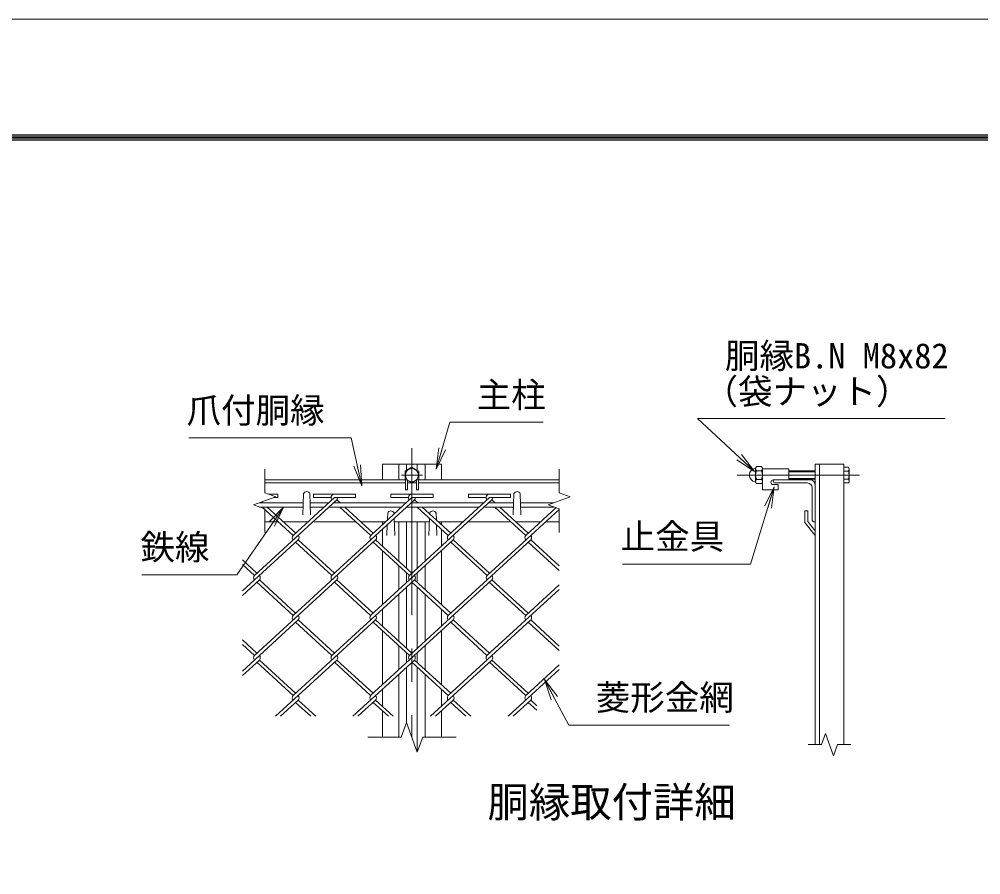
# Model space of a CAD drawing. Units: millimetres, scale not verified. Extents: x -4200 to 4200, y -2970 to 2970.
# Drawn here: x 542 to 2371, y 1342 to 2970 of the extents above; entities that cross this region are included whole.
import ezdxf
from ezdxf.enums import TextEntityAlignment as Align

# ---------------------------------------------------------------- set-up
doc = ezdxf.new("R2010")
doc.units = ezdxf.units.MM
doc.header["$LTSCALE"] = 10
doc.linetypes.add('USER1', pattern=[50.8, 31.75, -6.35, 6.35, -6.35])
doc.layers.add('0-0_D-TTL-TXT', color=7, linetype='Continuous')
for name, color, linetype, lineweight in [('0-1_D-STR1', 1, 'Continuous', 18), ('0-2_D-BMK', 2, 'USER1', 13), ('0-3_D-STR-DIM', 7, 'Continuous', 13), ('0-4_D-STR3', 3, 'Continuous', 13), ('0-8_0', 7, 'Continuous', 18), ('0-9_D-STR2', 7, 'Continuous', 13), ('0-A_D-STR-TXT', 7, 'Continuous', 13), ('0-B_D-TTL', 7, 'Continuous', 18)]:
    doc.layers.add(name, color=color, linetype=linetype, lineweight=lineweight)
doc.styles.add('ＭＳ ゴシック', font='')
doc.styles.get('ＭＳ ゴシック').set_extended_font_data('MS Gothic')

# ---------------------------------------------------------------- blocks, each defined once
blk = doc.blocks.new('_Open')
at = {"layer": '0-8_0'}
blk.add_line((-10, 1.667), (0, 0), dxfattribs=at)
blk.add_lwpolyline([(-10, -1.667), (0, 0), (-10, 0)], dxfattribs=at)

msp = doc.modelspace()

# ---------------------------------------------------------------- linework, layer by layer
at = {"layer": '0-1_D-STR1'}
for p, q in [((1232.93, 2123.43), (1344.93, 2123.43)), ((1232.93, 2093.43), (1232.93, 2123.43)), ((1263.93, 2093.43), (1263.93, 2123.43)), ((1278.93, 2123.43), (1278.93, 2111.67)), ((1298.93, 2123.43), (1298.93, 2111.67)), ((1313.93, 2093.43), (1313.93, 2123.43)), ((1344.93, 2093.43), (1344.93, 2123.43)), ((2056.25, 2123.43), (2110.25, 2123.43)), ((2056.25, 1589.49), (2056.25, 2123.43)), ((2064.25, 1589.49), (2064.25, 2123.43)), ((2110.25, 1589.49), (2110.25, 2123.43)), ((1008.93, 2093.43), (1276.43, 2093.43)), ((1008.93, 2087.43), (1276.43, 2087.43)), ((1280.43, 2087.43), (1297.43, 2087.43)), ((1301.43, 2093.43), (1568.93, 2093.43)), ((1301.43, 2087.43), (1568.93, 2087.43)), ((1976.25, 2091.43), (1976.25, 2093.43)), ((1976.25, 2093.43), (2046.25, 2093.43)), ((1980.25, 2087.43), (2041.25, 2087.43)), ((1082.93, 2067.18), (1081.53, 2026.93)), ((1094.93, 2067.18), (1096.34, 2026.93)), ((1482.93, 2067.18), (1481.53, 2026.93)), ((1494.93, 2067.18), (1496.34, 2026.93)), ((2050.25, 2078.43), (2050.25, 2017.43)), ((2056.25, 2083.43), (2056.25, 2013.43)), ((2042.25, 2034.19), (2042.25, 2014.43)), ((1008.93, 2013.43), (1035.12, 2013.43)), ((1044.57, 2013.43), (1091.15, 2013.43)), ((1100.62, 2013.43), (1182.57, 2013.43)), ((1192.02, 2013.43), (1238.61, 2013.43)), ((1232.93, 2008.24), (1232.93, 2013.43)), ((1242.93, 2030.19), (1242.47, 2016.98)), ((1254.93, 2030.19), (1255, 2028.45)), ((1255.28, 2020.25), (1256.43, 1987.19)), ((1255.52, 2013.43), (1322.35, 2013.43)), ((1263.93, 1938.88), (1263.93, 2013.43)), ((1278.93, 2013.43), (1278.93, 1925.13)), ((1298.93, 2013.43), (1298.93, 1925.13)), ((1313.93, 1938.88), (1313.93, 2013.43)), ((1322.59, 2020.23), (1321.43, 1987.19)), ((1322.93, 2030.19), (1322.88, 2028.64)), ((1334.93, 2030.19), (1335.39, 2017.18)), ((1386.06, 2013.43), (1339.48, 2013.43)), ((1344.93, 2008.43), (1344.93, 2013.43)), ((1477.46, 2013.43), (1395.3, 2013.43)), ((1533.52, 2013.43), (1486.93, 2013.43)), ((1568.93, 2013.43), (1542.99, 2013.43)), ((2036.25, 2012.19), (2056.25, 1987.19)), ((2042.25, 2014.43), (2056.25, 1996.34)), ((2054.25, 2013.43), (2056.25, 2013.43)), ((1232.93, 1967.26), (1232.93, 1999.77)), ((1242.17, 2008.23), (1241.43, 1987.19)), ((1335.7, 2008.21), (1336.43, 1987.19)), ((1344.93, 1967.28), (1344.93, 1999.75)), ((2056.25, 1996.34), (2056.25, 1987.19)), ((1232.93, 1855.97), (1232.93, 1958.6)), ((1344.93, 1855.97), (1344.93, 1958.6)), ((1263.93, 1884.38), (1263.93, 1930.2)), ((1313.93, 1884.38), (1313.93, 1930.2)), ((1278.93, 1916.45), (1278.93, 1898.13)), ((1298.93, 1916.45), (1298.93, 1898.13)), ((1278.93, 1889.45), (1278.93, 1772.65)), ((1298.93, 1889.45), (1298.93, 1772.65)), ((1263.93, 1786.4), (1263.93, 1875.7)), ((1313.93, 1786.4), (1313.93, 1875.7)), ((1232.93, 1814.8), (1232.93, 1847.29)), ((1344.93, 1814.8), (1344.93, 1847.29)), ((1232.93, 1703.5), (1232.93, 1806.12)), ((1344.93, 1703.5), (1344.93, 1806.12)), ((1263.93, 1731.9), (1263.93, 1777.72)), ((1313.93, 1731.9), (1313.93, 1777.72)), ((1278.93, 1763.97), (1278.93, 1745.65)), ((1298.93, 1763.97), (1298.93, 1745.65)), ((1263.93, 1603.43), (1263.93, 1723.22)), ((1278.93, 1736.97), (1278.93, 1630.91)), ((1298.93, 1736.97), (1298.93, 1575.96)), ((1313.93, 1603.43), (1313.93, 1723.22)), ((1232.93, 1662.33), (1232.93, 1694.81)), ((1344.93, 1662.33), (1344.93, 1694.81)), ((1232.93, 1603.43), (1232.93, 1653.65)), ((1344.93, 1603.43), (1344.93, 1653.65))]:
    msp.add_line(p, q, dxfattribs=at)
msp.add_lwpolyline([(2042.25, 2034.19), (2036.25, 2034.19), (2036.25, 2012.19)], dxfattribs=at)
for centre, radius, start, end in [((1980.25, 2091.43), 4, 180, 270), ((2041.25, 2078.43), 9, 0, 90), ((2046.25, 2083.43), 10, 0, 90), ((1088.93, 2064.68), 6.5, 22.61986, 157.38014), ((1488.93, 2064.68), 6.5, 22.61986, 157.38014), ((1248.93, 2027.69), 6.5, 22.61986, 157.38014), ((1328.93, 2027.69), 6.5, 22.61986, 157.38014), ((2054.25, 2017.43), 4, 180, 270)]:
    msp.add_arc(centre, radius, start, end, dxfattribs=at)
at = {"layer": '0-2_D-BMK'}
for p, q in [((1288.93, 2153.43), (1288.93, 1603.43)), ((1308.93, 2102.43), (1268.93, 2102.43)), ((1907.78, 2102.43), (2140.25, 2102.43))]:
    msp.add_line(p, q, dxfattribs=at)
at = {"layer": '0-3_D-STR-DIM'}
for p, q in [((1008.93, 2113.43), (1008.93, 2068.83)), ((1568.93, 2113.43), (1568.93, 2068.83)), ((1030.08, 2061.13), (1008.93, 2068.83)), ((987.79, 2045.74), (1030.08, 2061.13)), ((1008.93, 2038.04), (987.79, 2045.74)), ((1008.93, 2038.04), (1008.93, 1993.43)), ((1568.93, 2038.04), (1568.93, 1993.43)), ((1268.41, 1603.43), (1278.67, 1631.62)), ((1278.67, 1631.62), (1299.2, 1575.24)), ((2075.55, 1610.63), (2067.85, 1589.49)), ((2090.94, 1568.34), (2075.55, 1610.63)), ((1268.41, 1603.43), (1204.93, 1603.43)), ((1299.2, 1575.24), (1309.46, 1603.43)), ((1372.93, 1603.43), (1309.46, 1603.43)), ((2042.75, 1589.49), (2067.85, 1589.49)), ((2098.64, 1589.49), (2090.94, 1568.34)), ((2098.64, 1589.49), (2123.75, 1589.49))]:
    msp.add_line(p, q, dxfattribs=at)
msp.add_lwpolyline([(1568.93, 2038.04), (1547.79, 2045.74), (1590.08, 2061.13), (1568.93, 2068.83)], dxfattribs=at)
at = {"layer": '0-4_D-STR3'}
for p, q in [((1942.75, 2114.9), (1942.75, 2090.21)), ((1942.75, 2114.9), (1942.75, 2090.21)), ((1953.75, 2118.63), (1944.75, 2118.63)), ((1944.75, 2110.53), (1953.75, 2110.53)), ((1955.75, 2114.9), (1955.75, 2090.21)), ((1955.75, 2114.9), (1955.75, 2090.21)), ((1955.75, 2114.43), (2005.75, 2114.43)), ((1955.75, 2114.43), (1955.75, 2074.43)), ((2005.75, 2114.43), (2005.75, 2093.43)), ((2056.25, 2110.43), (2005.75, 2110.43)), ((2056.25, 2108.93), (2005.75, 2108.93)), ((2110.25, 2117.44), (2119.45, 2117.44)), ((2110.25, 2117.44), (2110.25, 2087.42)), ((2110.25, 2109.94), (2119.45, 2109.94)), ((2120.85, 2115.03), (2119.45, 2117.44)), ((2120.85, 2115.03), (2120.85, 2089.83)), ((1276.43, 2094.64), (1276.43, 2074.43)), ((1280.43, 2092.33), (1280.43, 2074.43)), ((1297.43, 2092.33), (1297.43, 2074.43)), ((1301.43, 2094.64), (1301.43, 2074.43)), ((1944.75, 2094.33), (1953.75, 2094.33)), ((1953.75, 2086.23), (1944.75, 2086.23)), ((1976.25, 2093.43), (2005.75, 2093.43)), ((2056.25, 2095.93), (2005.75, 2095.93)), ((2056.25, 2094.43), (2005.75, 2094.43)), ((2110.25, 2094.93), (2119.45, 2094.93)), ((2110.25, 2087.42), (2119.45, 2087.42)), ((2120.85, 2089.83), (2119.45, 2087.42)), ((1276.43, 2074.43), (1280.43, 2074.43)), ((1297.43, 2074.43), (1301.43, 2074.43)), ((1955.75, 2074.43), (1985.75, 2074.43)), ((1976.25, 2084.43), (1985.75, 2084.43)), ((1985.75, 2084.43), (1985.75, 2074.43)), ((998.61, 2049.68), (1082.32, 2049.68)), ((1095.55, 2049.68), (1130.7, 2049.68)), ((1140.18, 2049.68), (1278.16, 2049.68)), ((1287.39, 2049.68), (1425.61, 2049.68)), ((1434.85, 2049.68), (1482.32, 2049.68)), ((1495.55, 2049.68), (1558.61, 2049.68)), ((998.95, 2041.68), (1082.05, 2041.68)), ((1095.82, 2041.68), (1121.97, 2041.68)), ((1131.45, 2041.68), (1269.43, 2041.68)), ((1278.66, 2041.68), (1416.88, 2041.68)), ((1426.12, 2041.68), (1482.05, 2041.68)), ((1495.82, 2041.68), (1558.95, 2041.68))]:
    msp.add_line(p, q, dxfattribs=at)
msp.add_lwpolyline([(1301.93, 2109.94), (1288.93, 2117.44), (1275.93, 2109.94), (1275.93, 2094.93), (1288.93, 2087.42), (1301.93, 2094.93)], close=True, dxfattribs=at)
msp.add_circle((1288.93, 2102.43), 12.5, dxfattribs=at)
for centre, radius, start, end in [((1943.75, 2102.43), 13, 97.16806, 262.83194), ((1942, 2116.32), 1, 277.16806, 350.16084), ((1947.82, 2114.58), 5.08, 127.21089, 232.78911), ((1960.15, 2102.43), 17.4, 152.26063, 207.73937), ((1938.34, 2102.43), 17.4, 332.26063, 27.73937), ((1950.67, 2114.58), 5.08, 307.21089, 52.78911), ((2113.97, 2113.69), 6.64, 325.61585, 34.38415), ((2095.78, 2102.43), 24.84, 342.4121, 17.5879), ((1942, 2088.54), 1, 16.57981, 82.83194), ((1947.84, 2090.28), 5.1, 127.42505, 232.57495), ((1950.65, 2090.28), 5.1, 307.42505, 52.57495), ((1976.25, 2088.93), 4.5, 90, 270), ((2113.97, 2091.18), 6.64, 325.61585, 34.38415)]:
    msp.add_arc(centre, radius, start, end, dxfattribs=at)
at = {"layer": '0-9_D-STR2'}
for p, q in [((1146.32, 2055.31), (989.41, 1911.52)), ((1005.01, 2049.68), (1003.19, 2051.34)), ((1016.56, 2066.05), (1034.13, 2066.05)), ((1026.01, 2059.65), (1034.13, 2059.65)), ((1034.13, 2059.65), (1034.13, 2066.05)), ((1141.59, 2059.65), (1063.12, 1987.75)), ((1101.59, 2059.65), (1101.59, 2066.05)), ((1101.59, 2066.05), (1181.59, 2066.05)), ((1101.59, 2059.65), (1135.16, 2059.65)), ((1293.66, 2055.42), (1136.74, 1911.63)), ((1141.59, 2059.65), (1181.59, 2059.65)), ((1143, 2049.68), (1141.59, 2050.97)), ((1152.47, 2049.68), (1146.32, 2055.31)), ((1181.59, 2059.65), (1181.59, 2066.05)), ((1289.04, 2059.65), (1210.58, 1987.75)), ((1249.04, 2059.65), (1249.04, 2066.05)), ((1249.04, 2066.05), (1329.04, 2066.05)), ((1249.04, 2059.65), (1282.62, 2059.65)), ((1441.11, 2055.42), (1284.2, 1911.63)), ((1290.45, 2049.68), (1288.92, 2051.08)), ((1289.04, 2059.65), (1329.04, 2059.65)), ((1299.92, 2049.68), (1293.66, 2055.42)), ((1329.04, 2059.65), (1329.04, 2066.05)), ((1436.61, 2059.75), (1358.03, 1987.75)), ((1396.61, 2059.75), (1396.61, 2066.15)), ((1396.61, 2066.15), (1476.61, 2066.15)), ((1396.61, 2059.75), (1430.18, 2059.75)), ((1437.91, 2049.68), (1436.38, 2051.08)), ((1436.61, 2059.75), (1476.61, 2059.75)), ((1447.38, 2049.68), (1441.11, 2055.42)), ((1476.61, 2059.75), (1476.61, 2066.15)), ((1063.12, 1987.75), (1004.27, 2041.68)), ((1067.86, 1992.09), (1013.74, 2041.68)), ((1210.58, 1987.75), (1151.73, 2041.68)), ((1215.31, 1992.09), (1161.2, 2041.68)), ((1358.03, 1987.75), (1299.18, 2041.68)), ((1362.77, 1992.09), (1308.65, 2041.68)), ((1568.93, 2037.21), (1431.76, 1911.51)), ((1505.49, 1987.75), (1446.64, 2041.68)), ((1510.22, 1992.09), (1456.11, 2041.68)), ((1562.81, 2040.27), (1505.49, 1987.75)), ((1072.49, 1979.19), (966.43, 1882.01)), ((1219.93, 1979.18), (1063.01, 1835.39)), ((1141.48, 1915.97), (1072.49, 1979.19)), ((1367.39, 1979.18), (1210.47, 1835.39)), ((1288.93, 1915.97), (1219.94, 1979.19)), ((1514.84, 1979.18), (1357.93, 1835.39)), ((1436.5, 1915.85), (1367.39, 1979.18)), ((1568.93, 1929.61), (1514.84, 1979.18)), ((1136.74, 1911.63), (1067.75, 1974.85)), ((1284.2, 1911.63), (1215.21, 1974.85)), ((1431.76, 1911.51), (1362.65, 1974.84)), ((1568.93, 1920.93), (1510.11, 1974.84)), ((994.02, 1915.97), (966.43, 1941.25)), ((989.29, 1911.63), (966.43, 1932.57)), ((998.76, 1902.95), (966.43, 1873.33)), ((1146.22, 1902.95), (989.29, 1759.15)), ((1067.75, 1839.73), (998.76, 1902.95)), ((1293.67, 1902.95), (1136.74, 1759.15)), ((1215.21, 1839.73), (1146.22, 1902.95)), ((1441.11, 1902.94), (1284.2, 1759.15)), ((1362.66, 1839.73), (1293.67, 1902.95)), ((1510.11, 1839.72), (1441.11, 1902.94)), ((1063.01, 1835.39), (994.02, 1898.61)), ((1210.47, 1835.39), (1141.48, 1898.61)), ((1357.93, 1835.39), (1288.93, 1898.61)), ((1568.93, 1884.95), (1431.65, 1759.15)), ((1505.37, 1835.38), (1436.79, 1898.22)), ((1568.93, 1893.63), (1505.37, 1835.38)), ((1072.49, 1826.71), (966.43, 1729.53)), ((1219.94, 1826.71), (1063.01, 1682.91)), ((1136.74, 1759.15), (1067.75, 1822.37)), ((1141.48, 1763.49), (1072.49, 1826.71)), ((1367.4, 1826.71), (1210.47, 1682.91)), ((1284.2, 1759.15), (1215.62, 1821.99)), ((1288.93, 1763.49), (1219.94, 1826.71)), ((1514.84, 1826.7), (1357.93, 1682.91)), ((1431.65, 1759.15), (1362.66, 1822.37)), ((1436.39, 1763.49), (1367.4, 1826.71)), ((1568.93, 1768.45), (1510.11, 1822.36)), ((1568.93, 1777.13), (1514.84, 1826.7)), ((994.02, 1763.49), (966.43, 1788.77)), ((989.29, 1759.15), (966.43, 1780.09)), ((998.76, 1750.47), (966.43, 1720.85)), ((1063.01, 1682.91), (994.02, 1746.13)), ((1067.75, 1687.25), (998.76, 1750.47)), ((1146.22, 1750.47), (1029.41, 1643.43)), ((1210.47, 1682.91), (1141.48, 1746.13)), ((1215.21, 1687.25), (1146.21, 1750.47)), ((1293.67, 1750.47), (1176.86, 1643.43)), ((1357.93, 1682.91), (1288.93, 1746.13)), ((1362.66, 1687.25), (1293.67, 1750.47)), ((1441.13, 1750.47), (1324.32, 1643.43)), ((1505.38, 1682.91), (1436.39, 1746.13)), ((1510.12, 1687.25), (1441.13, 1750.47)), ((1568.93, 1741.15), (1505.38, 1682.91)), ((1568.93, 1732.47), (1471.77, 1643.43)), ((1072.49, 1674.23), (1038.88, 1643.43)), ((1096.62, 1643.43), (1067.75, 1669.89)), ((1106.1, 1643.43), (1072.49, 1674.23)), ((1219.94, 1674.23), (1186.34, 1643.43)), ((1244.08, 1643.43), (1215.21, 1669.89)), ((1253.55, 1643.43), (1219.94, 1674.23)), ((1367.4, 1674.23), (1333.79, 1643.43)), ((1391.53, 1643.43), (1362.66, 1669.89)), ((1401.01, 1643.43), (1367.4, 1674.23)), ((1514.85, 1674.23), (1481.25, 1643.43)), ((1526.43, 1654.94), (1510.12, 1669.89)), ((1526.43, 1663.62), (1514.85, 1674.23))]:
    msp.add_line(p, q, dxfattribs=at)
for centre, start, end in [((1141.59, 2059.65), 95, 222.5), ((1141.59, 2059.65), 317.5, 0), ((1289.04, 2059.65), 85, 222.5), ((1289.04, 2059.65), 317.5, 0), ((1436.61, 2059.75), 85, 222.5), ((1436.5, 2059.65), 317.5, 0.89905), ((1067.86, 1983.41), 137.5, 222.5), ((1067.86, 1983.41), 317.5, 42.5), ((1215.31, 1983.41), 137.5, 222.5), ((1215.31, 1983.41), 317.5, 42.5), ((1362.77, 1983.41), 137.5, 222.5), ((1362.77, 1983.41), 317.5, 42.5), ((1510.22, 1983.41), 137.5, 222.5), ((1510.22, 1983.41), 317.5, 42.5), ((994.13, 1907.17), 137.5, 222.5), ((994.13, 1907.17), 317.5, 42.5), ((1141.59, 1907.17), 137.5, 222.5), ((1141.59, 1907.17), 317.5, 42.5), ((1289.04, 1907.17), 137.5, 222.5), ((1289.04, 1907.17), 317.5, 42.5), ((1436.5, 1907.17), 137.5, 222.5), ((1436.5, 1907.17), 317.5, 42.5), ((1067.75, 1831.05), 137.5, 222.5), ((1067.75, 1831.05), 317.5, 42.5), ((1215.21, 1831.05), 137.5, 222.5), ((1215.21, 1831.05), 317.5, 42.5), ((1362.77, 1830.93), 137.5, 222.5), ((1362.77, 1830.93), 317.5, 42.5), ((1510.22, 1830.93), 137.5, 222.5), ((1510.22, 1830.93), 317.5, 42.5), ((994.01, 1754.8), 137.5, 222.5), ((994.01, 1754.8), 317.5, 42.5), ((1141.47, 1754.8), 137.5, 222.5), ((1141.47, 1754.8), 317.5, 42.5), ((1288.92, 1754.8), 137.5, 222.5), ((1288.92, 1754.8), 317.5, 42.5), ((1436.38, 1754.8), 137.5, 222.5), ((1436.38, 1754.8), 317.5, 42.5), ((1067.75, 1678.57), 137.5, 222.5), ((1067.75, 1678.57), 317.5, 42.5), ((1215.21, 1678.57), 137.5, 222.5), ((1215.21, 1678.57), 317.5, 42.5), ((1362.77, 1678.45), 137.5, 222.5), ((1362.77, 1678.45), 317.5, 42.5), ((1510.22, 1678.45), 137.5, 222.5), ((1510.22, 1678.45), 317.5, 42.5)]:
    msp.add_arc(centre, 6.42, start, end, dxfattribs=at)
at = {"layer": '0-A_D-STR-TXT'}
for points in [[(1538.52, 2202.94), (1361.2, 2202.94), (1335.74, 2115.81)], [(2303.17, 2210.32), (1831.94, 2210.32), (1939.17, 2110.67)], [(864.43, 2173.3), (1173.47, 2173.3), (1192.97, 2083.72)], [(1689.35, 1932.89), (1933.17, 1932.89), (1977.49, 2078.04)], [(774.96, 1912.55), (955.83, 1912.55), (1043.83, 2040.03)], [(1893.18, 1626.52), (1587.69, 1626.52), (1541.8, 1711.6)]]:
    msp.add_lwpolyline(points, dxfattribs=at)
at = {"layer": '0-B_D-TTL', "color": 2}
msp.add_lwpolyline([(-4200, 2970), (4200, 2970), (4200, -2970), (-4200, -2970)], close=True, dxfattribs=at)
at = {"layer": '0-B_D-TTL'}
for points in [[(-3930, 2750), (3930, 2750), (3930, -2750), (-3930, -2750)], [(-3927.5, 2747.5), (3927.5, 2747.5), (3927.5, -2747.5), (-3927.5, -2747.5)], [(-3925, 2745), (3925, 2745), (3925, -2745), (-3925, -2745)], [(-3922.5, 2742.5), (3922.5, 2742.5), (3922.5, -2742.5), (-3922.5, -2742.5)], [(-3920, 2740), (3920, 2740), (3920, -2740), (-3920, -2740)]]:
    msp.add_lwpolyline(points, close=True, dxfattribs=at)

# ---------------------------------------------------------------- block references
at = {"layer": '0-A_D-STR-TXT', "xscale": 4, "yscale": 4}
for p, rotation in [((1335.18, 2113.89), 253.7123), ((1940.63, 2109.31), 317.09684), ((1193.4, 2081.77), 282.27872), ((1978.08, 2079.95), 73.01941), ((1044.96, 2041.68), 55.3852), ((1540.85, 1713.36), 118.34149)]:
    msp.add_blockref('_Open', p, dxfattribs=dict(at, rotation=rotation))

# ---------------------------------------------------------------- texts
at = {"layer": '0-0_D-TTL-TXT', "style": 'ＭＳ ゴシック'}
msp.add_text('胴縁取付詳細', height=57.7, dxfattribs=at).set_placement((1432.68, 1434.07), align=Align.BOTTOM_LEFT)
at = {"layer": '0-A_D-STR-TXT', "style": 'ＭＳ ゴシック'}
for s, p in [('胴縁B.N M8x82', (1884.39, 2291.05)), ('主柱', (1412.13, 2216.67)), ('（袋ナット）', (1843.78, 2223.16)), ('爪付胴縁', (860.37, 2187.28)), ('止金具', (1686.05, 1947.12)), ('鉄線', (772.67, 1926.91)), ('菱形金網', (1638.86, 1640.76))]:
    msp.add_text(s, height=48.09, dxfattribs=at).set_placement(p, align=Align.BOTTOM_LEFT)

doc.saveas('drawing.dxf')
